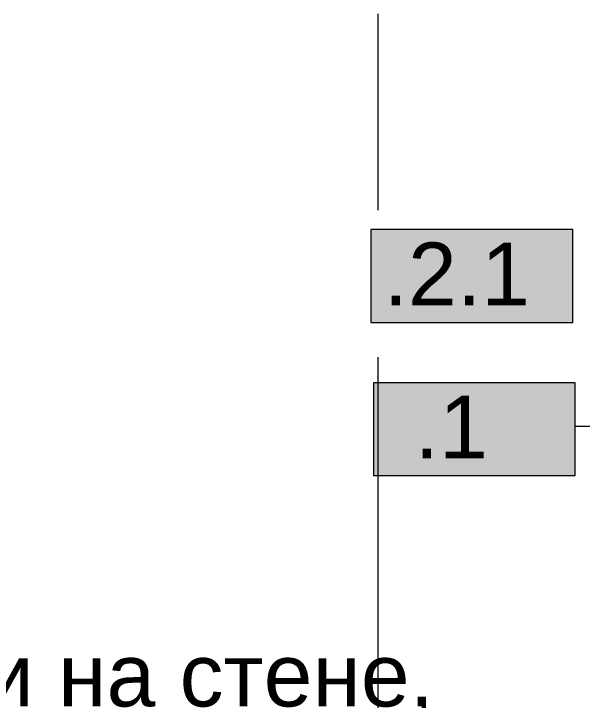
# Model space of a CAD drawing. Header units: millimetres. Extents: x -3817 to 677485, y -22715 to 103890.
# Drawn here: x 431910 to 433749, y 6902 to 9123 of the extents above; entities that cross this region are included whole.
import ezdxf

# ---------------------------------------------------------------- set-up
doc = ezdxf.new("R2010")
doc.units = ezdxf.units.MM
doc.layers.add('PDF _Геометрия', color=7, linetype='Continuous', true_color=0x1d1d1d)
doc.layers.add('PDF _Сплошная заливка', color=7, linetype='Continuous', true_color=0xffffff)
doc.layers.add('PDF _Текст', color=7, linetype='Continuous')
doc.styles.add('PDF GOST-Common', font='arial.ttf')

msp = doc.modelspace()

# ---------------------------------------------------------------- linework, layer by layer
at = {"layer": 'PDF _Геометрия', "color": 253, "lineweight": 9, "true_color": 0xaaaaaa}
for points in [[(433088.6, 8487.5), (433088.6, 9122.5)], [(433088.6, 6423.8), (433088.6, 8011.3)]]:
    msp.add_lwpolyline(points, dxfattribs=at)
at = {"layer": 'PDF _Геометрия', "color": 7, "lineweight": 9}
for points in [[(433718.5, 8424.2), (433065.4, 8424.2), (433065.4, 8124.2), (433718.5, 8124.2)], [(433726.7, 7929.2), (433073.6, 7929.2), (433073.6, 7629.2), (433726.7, 7629.2)]]:
    msp.add_lwpolyline(points, close=True, dxfattribs=at)
msp.add_lwpolyline([(434407.1, 7787.3), (433726.7, 7787.3)], dxfattribs=at)
at = {"layer": 'PDF _Сплошная заливка', "lineweight": 9, "transparency": 33554559}
for points in [[(433718.5, 8424.2), (433065.4, 8424.2), (433718.5, 8124.2), (433065.4, 8124.2)], [(433726.7, 7929.2), (433073.6, 7929.2), (433726.7, 7629.2), (433073.6, 7629.2)]]:
    msp.add_solid(points, dxfattribs=at)

# ---------------------------------------------------------------- texts
at = {"layer": 'PDF _Текст', "char_height": 203.2, "attachment_point": 4, "style": 'PDF GOST-Common'}
for s, insert in [(' .2.1', (433028, 8280.8)), (' .1', (433128.4, 7785.8))]:
    msp.add_mtext(s, dxfattribs=dict(at, insert=insert))
at = {"layer": 'PDF _Текст', "color": 250, "true_color": 0x3c3c3c, "insert": (429392, 6953), "char_height": 203.2, "attachment_point": 4, "style": 'PDF GOST-Common'}
msp.add_mtext('Выполнить рисунки на стене,', dxfattribs=at)

doc.saveas('drawing.dxf')
